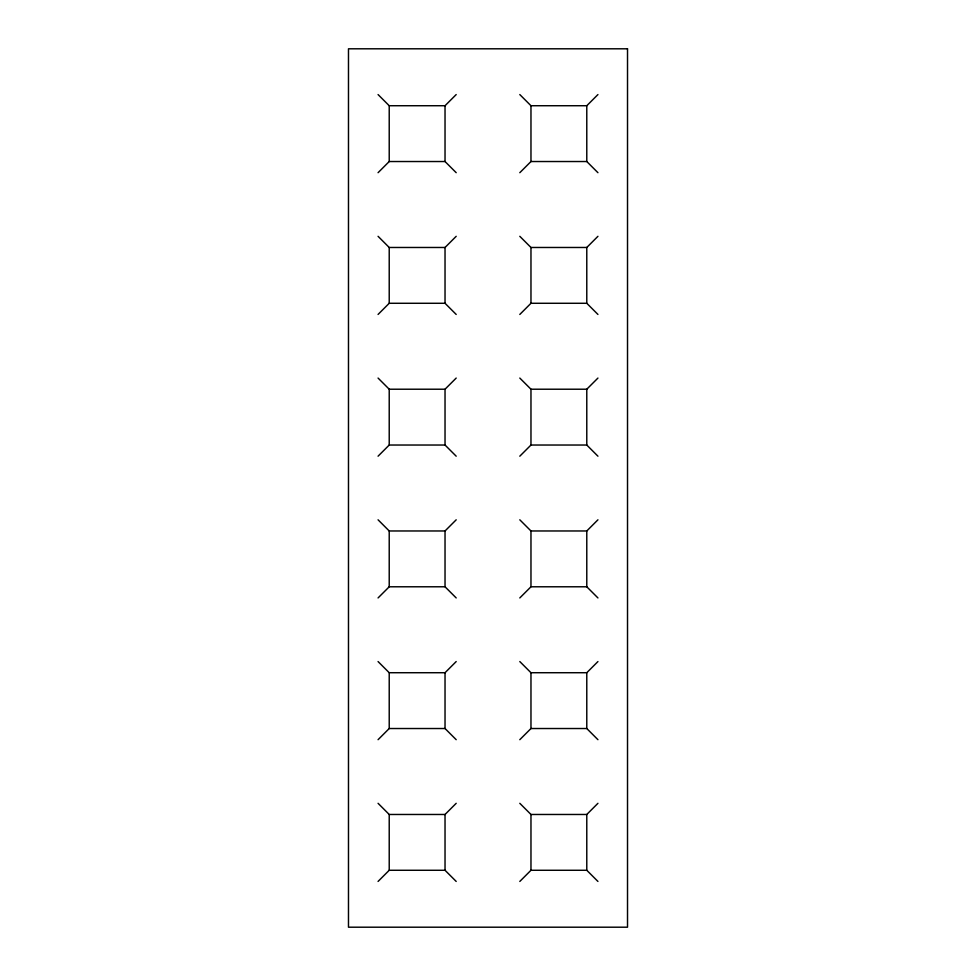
<?xml version="1.0" encoding="UTF-8"?>
<svg xmlns="http://www.w3.org/2000/svg" width="976" height="976" viewBox="0 0 976 976"><rect width="100%" height="100%" fill="white"/><g stroke="black" fill="none" stroke-linecap="round" stroke-linejoin="round"><path stroke-width="1.46" d="M378.066 172.691L389.217 161.528L389.217 105.725L378.066 94.562M389.217 105.725L445.032 105.725L456.195 94.562M378.066 314.443L389.217 303.28L445.032 303.28L456.195 314.443M445.032 303.28L445.032 247.477L456.195 236.314M519.805 172.691L530.968 161.528L530.968 105.725L519.805 94.562M530.968 105.725L586.783 105.725L597.934 94.562M378.066 456.195L389.217 445.032L389.217 389.217L378.066 378.066M389.217 389.217L445.032 389.217L456.195 378.066M519.805 314.443L530.968 303.28L586.783 303.28L597.934 314.443M586.783 303.28L586.783 247.477L597.934 236.314M378.066 597.934L389.217 586.783L445.032 586.783L456.195 597.934M378.066 519.805L389.217 530.968L445.032 530.968L456.195 519.805M519.805 456.195L530.968 445.032L530.968 389.217L519.805 378.066M530.968 389.217L586.783 389.217L597.934 378.066M378.066 739.686L389.217 728.523L389.217 672.72L378.066 661.557M389.217 672.72L445.032 672.72L456.195 661.557M519.805 597.934L530.968 586.783L586.783 586.783L597.934 597.934M519.805 519.805L530.968 530.968L586.783 530.968L597.934 519.805M378.066 881.438L389.217 870.275L445.032 870.275L456.195 881.438M378.066 803.309L389.217 814.472L445.032 814.472L456.195 803.309M519.805 739.686L530.968 728.523L530.968 672.72L519.805 661.557M530.968 672.72L586.783 672.72L597.934 661.557M519.805 881.438L530.968 870.275L586.783 870.275L597.934 881.438M519.805 803.309L530.968 814.472L586.783 814.472L597.934 803.309M389.217 161.528L445.032 161.528L456.195 172.691M530.968 161.528L586.783 161.528L597.934 172.691M378.066 236.314L389.217 247.477L445.032 247.477M519.805 236.314L530.968 247.477L586.783 247.477M389.217 445.032L445.032 445.032L456.195 456.195M530.968 445.032L586.783 445.032L597.934 456.195M389.217 728.523L445.032 728.523L456.195 739.686M530.968 728.523L586.783 728.523L597.934 739.686M586.783 105.725L586.783 161.528M586.783 389.217L586.783 445.032M586.783 530.968L586.783 586.783M586.783 672.72L586.783 728.523M586.783 814.472L586.783 870.275M530.968 247.477L530.968 303.28M530.968 530.968L530.968 586.783M530.968 814.472L530.968 870.275M445.032 105.725L445.032 161.528M445.032 389.217L445.032 445.032M445.032 530.968L445.032 586.783M445.032 672.72L445.032 728.523M445.032 814.472L445.032 870.275M389.217 247.477L389.217 303.28M389.217 530.968L389.217 586.783M389.217 814.472L389.217 870.275M627.519 48.8L348.481 48.8L348.481 927.2L627.519 927.2L627.519 48.8"/></g></svg>
